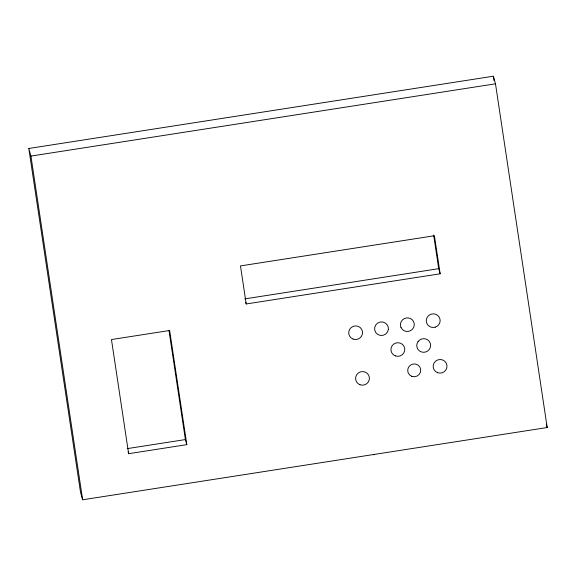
<?xml version="1.0" encoding="UTF-8"?>
<svg xmlns="http://www.w3.org/2000/svg" width="576" height="576" viewBox="0 0 576 576"><rect width="100%" height="100%" fill="white"/><g stroke="black" fill="none" stroke-linecap="round" stroke-linejoin="round"><path stroke-width="0.86" d="M244.778 298.894L438.71 268.675L440.143 273.794L246.204 303.962L245.729 302.27M28.8 148.478L493.358 76.219L495.49 83.815L547.2 427.522L82.642 499.781L80.51 492.185L28.8 148.478L30.938 156.082L82.642 499.781M30.938 156.082L495.49 83.815M127.217 448.625L185.393 439.574L186.818 444.643L128.635 453.694L128.16 452.002M546.25 424.145L547.2 427.522M493.358 76.219L494.021 80.654M440.143 273.794L434.419 235.742L240.48 265.91L246.204 303.962M433.663 235.094L438.71 268.675M373.946 454.471L374.004 454.853M186.818 444.643L169.646 330.494L111.463 339.545L128.635 453.694M169.02 330.739L185.393 439.574M418.147 341.489L417.269 343.051A6.934 6.797 -15.7 0 0 418.284 349.776L419.58 351A6.934 6.797 -15.7 0 0 429.271 349.488A6.934 6.797 -15.7 0 0 427.838 339.984A6.934 6.797 -15.7 0 0 418.147 341.489M435.254 327.132L433.469 327.449A6.934 6.797 -15.7 0 1 426.334 321.574A6.934 6.797 -15.7 0 1 431.741 314.014A6.934 6.797 -15.7 0 1 439.819 318.571L440.129 320.314A6.934 6.797 -15.7 0 1 435.254 327.132M400.99 327.442L400.493 325.735A6.934 6.797 -15.7 0 1 406.332 317.952A6.934 6.797 -15.7 0 1 414.202 323.604L414.223 325.382A6.934 6.797 -15.7 0 1 400.99 327.442M388.368 329.407L388.339 327.629A6.934 6.797 -15.7 0 0 377.676 323.05A6.934 6.797 -15.7 0 0 377.856 334.526A6.934 6.797 -15.7 0 0 388.368 329.407M359.95 384.732A6.934 6.797 -15.7 0 0 369.353 377.309A6.934 6.797 -15.7 0 0 358.193 373.09A6.934 6.797 -15.7 0 0 359.95 384.732M353.081 339.07A6.934 6.797 -15.7 0 0 362.484 331.654A6.934 6.797 -15.7 0 0 351.324 327.427A6.934 6.797 -15.7 0 0 353.081 339.07M395.302 355.867A6.934 6.797 -15.7 0 0 404.705 348.444A6.934 6.797 -15.7 0 0 393.552 344.225A6.934 6.797 -15.7 0 0 395.302 355.867M411.811 376.322A6.545 6.408 -15.7 0 0 420.682 369.324A6.545 6.408 -15.7 0 0 410.155 365.342A6.545 6.408 -15.7 0 0 411.811 376.322M437.522 372.665A6.934 6.797 -15.7 0 0 446.926 365.242A6.934 6.797 -15.7 0 0 435.773 361.022A6.934 6.797 -15.7 0 0 437.522 372.665"/></g></svg>
